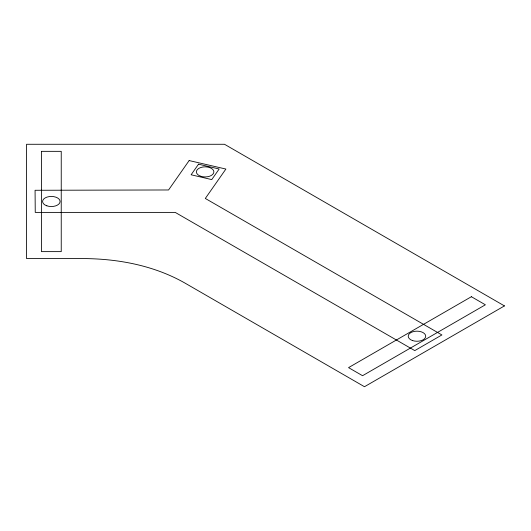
<?xml version="1.0" encoding="UTF-8"?>
<svg xmlns="http://www.w3.org/2000/svg" width="531" height="531" viewBox="0 0 531 531"><rect width="100%" height="100%" fill="white"/><g stroke="black" fill="none" stroke-linecap="round" stroke-linejoin="round"><path stroke-width="0.8" d="M41.445 151.342L41.445 251.628L61.238 251.628L61.238 151.342L41.445 151.342M189.149 160.568L168.566 189.972L35.073 190.277L35.245 212.393L175.217 212.393L414.777 350.606L441.898 334.948L205.311 198.455L225.887 169.05L189.149 160.568M198.521 164.185L191.107 174.779L211.756 179.597L219.17 168.997L198.521 164.185M471.382 296.716L348.555 367.625L362.554 375.709L485.38 304.794L471.382 296.716M504.45 305.909L364.478 386.721L185.996 283.673C154.348 265.314 117.265 258.491 81.017 258.557L26.55 258.57L26.55 144.279L224.507 144.279L504.45 305.909M200.764 176.259A8.742 5.044 0 0 0 213.88 171.891A8.742 5.044 0 0 0 200.764 167.517A8.742 5.044 0 0 0 200.764 176.259M412.594 340.583A8.742 5.044 0 0 0 425.709 336.209A8.742 5.044 0 0 0 412.594 331.842A8.742 5.044 0 0 0 412.594 340.583M46.861 205.822A8.742 5.044 0 0 0 60.083 201.561A8.742 5.044 0 0 0 47.086 197.081A8.742 5.044 0 0 0 46.861 205.822"/></g></svg>
